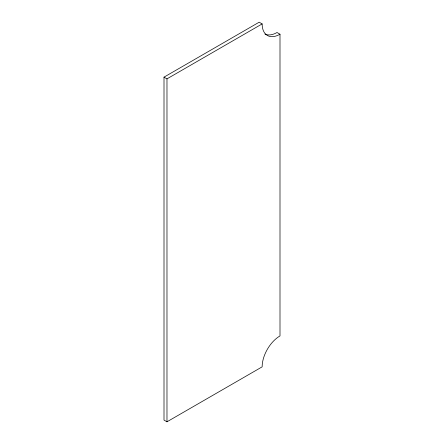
<?xml version="1.0" encoding="UTF-8"?>
<svg xmlns="http://www.w3.org/2000/svg" width="444" height="444" viewBox="0 0 444 444"><rect width="100%" height="100%" fill="white"/><g stroke="black" fill="none" stroke-linecap="round" stroke-linejoin="round"><path stroke-width="0.67" d="M164.003 77.145L259.168 22.2L262.143 23.921A25.253 14.58 -60 0 0 279.998 34.227L279.998 335.93A25.253 14.58 -60 0 0 262.143 366.855L166.977 421.8L164.003 420.08L164.003 77.145L166.977 78.865L262.143 23.921M279.998 34.227L277.023 32.506A25.253 14.58 -60 0 1 264.951 34.049M166.977 78.865L166.977 421.8"/></g></svg>
